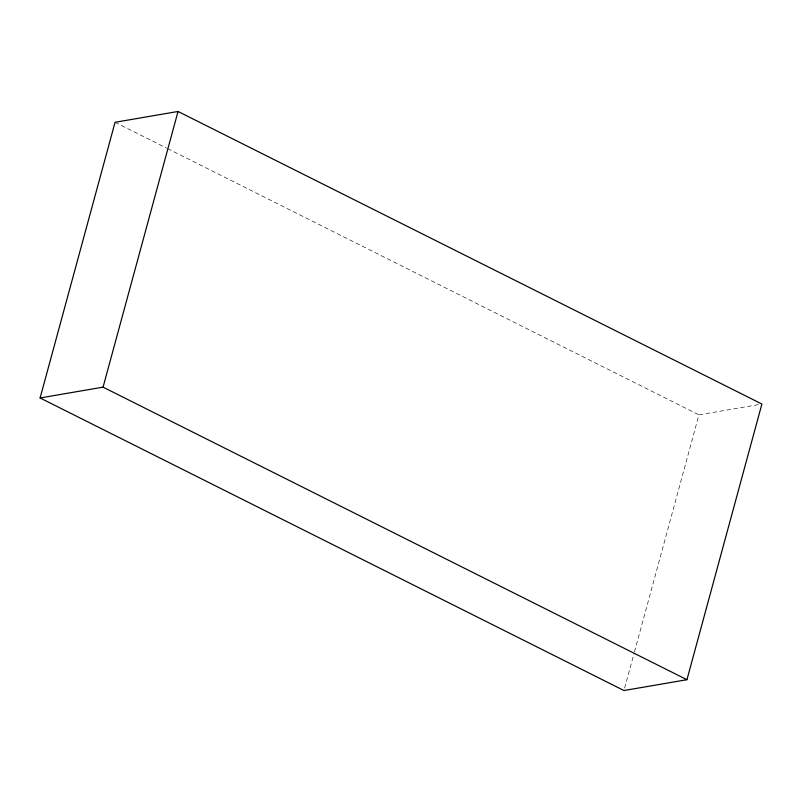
<?xml version="1.0" encoding="UTF-8"?>
<svg xmlns="http://www.w3.org/2000/svg" width="802" height="802" viewBox="0 0 802 802"><rect width="100%" height="100%" fill="white"/><g stroke="black" fill="none" stroke-linecap="round" stroke-linejoin="round"><path stroke-width="0.6" stroke-dasharray="4.01 3.01" d="M624.618 688.116L634.151 653.049M634.482 651.846L698.933 414.855L759.434 404.469M115.067 122.285L166.525 148.069M167.638 148.631L698.933 414.855"/><path stroke-width="1.2" d="M40.1 397.962L115.067 122.285L178.034 111.468L761.9 404.038L686.933 679.715L623.966 690.532L40.1 397.962L103.067 387.145L686.933 679.715M103.067 387.145L178.034 111.468"/></g></svg>
